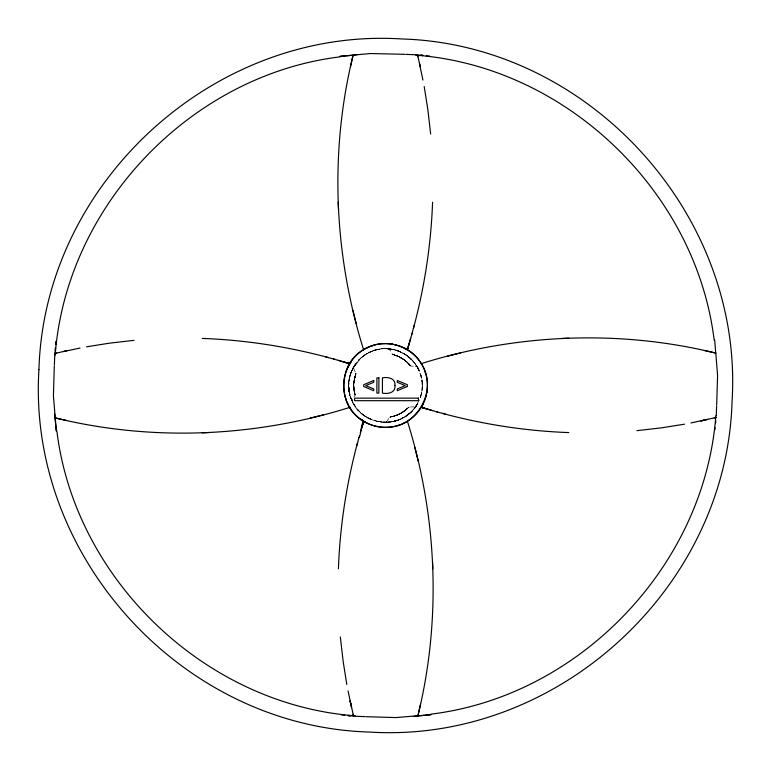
<?xml version="1.0" encoding="UTF-8"?>
<svg xmlns="http://www.w3.org/2000/svg" width="771" height="771" viewBox="0 0 771 771"><rect width="100%" height="100%" fill="white"/><g stroke="black" fill="none" stroke-linecap="round" stroke-linejoin="round"><path stroke-width="0.58" stroke-dasharray="3.85 2.89" d="M353.716 384.931L354.429 378.706L356.038 373.453C354.93 371.323 354.554 370.388 353.754 368.538C357.436 355.932 374.051 348.039 387.003 348.675C360.626 346.41 340.271 377.058 351.807 400.477C362.457 428.011 405.093 429.669 417.882 403.137C410.48 417.159 393.47 424.985 377.983 421.612M350.497 397.084A37.471 37.471 0 0 0 360.067 412.206L365.02 416.147L372.181 419.867C352.733 412.948 342.96 388.42 352.058 369.974C352.357 369.328 352.665 368.673 353.031 368.075C350.805 371.979 349.244 377.607 348.762 382.512C350.738 407.367 348.791 391.687 348.762 382.638M353.716 384.671L353.754 383.659M348.762 382.512C348.29 390.193 350.034 398.106 354.053 404.708L350.66 397.508L348.8 388.651L349.774 394.627M353.793 383.274L353.716 384.295L353.754 383.399M353.716 384.295L353.841 382.349M353.716 384.209L356.038 373.53L353.879 382.05L354.477 378.407M349.687 376.672L348.627 385.269L349.947 375.699M353.841 382.686L353.928 381.664M353.793 382.811L354.005 381.163M354.641 377.771L354.178 379.93L354.727 377.385M354.091 380.527L353.966 381.375L354.265 379.592M348.8 382.3L349.735 376.499L351.721 370.735L350.66 373.453M354.217 379.804L354.352 379.043M349.176 379.293L349.735 376.499M355.152 375.988L354.515 378.282L355.113 376.075M354.641 377.732L354.352 379.13L354.814 377.096M420.34 397.634C423.954 387.476 422.392 375.226 417.072 366.466C422.604 375.853 424.031 387.736 420.079 397.971M349.138 379.255L350.574 373.665M354.515 378.282L354.814 377.135M354.477 378.494L354.901 376.884M355.065 376.287L354.853 377.009L355.45 375.063M420.128 397.576L421.824 391.832L421.351 394.164L422.373 385.818L422.286 388.227L421.949 379.804L422.238 382.214L420.503 373.954L421.188 376.287L416.735 365.955L419.231 370.61L417.034 366.379M355.2 375.863L354.853 376.923L355.874 373.877M355.662 374.427L355.277 375.612L355.874 373.916M349.812 376.373L353.079 367.94M415.039 407.541L419.443 399.879M355.749 374.253L355.277 375.612L355.662 374.513L355.45 375.101M355.489 374.928L355.749 373.029L356.038 373.492M418.229 401.97L415.55 406.915L416.648 405.218C411.386 413.372 402.915 419.366 393.441 421.525M355.788 374.128L356.038 373.53M352.742 399.291L351.894 400.602L354.053 404.708M386.493 421.689L389.798 417.034L393.865 416.186M415.338 407.165L417.882 403.137L414.576 408.177M354.602 365.358L351.422 371.371L359.431 359.431L358.332 360.577C364.423 354.39 372.306 349.995 380.99 348.926A36.835 36.835 0 0 1 398.732 351.084L406.356 355.113L412.716 360.616M389.548 417.496L390.685 416.86M353.966 397.046L355.152 395.051L354.727 393.528L354.814 395.475M352.742 368.625L359.681 359.18L364.298 355.325M408.688 414.152L413.352 409.661L417.882 403.137L415.55 406.866L408.948 406.992L404.197 411.232L399.542 414.027M353.031 368.075L355.749 363.748L352.954 368.201L355.749 363.748L353.455 367.728M415.386 407.127L417.882 403.137M353.33 367.516L355.749 363.748L353.166 367.777M385.992 422.373L386.666 421.477M408.351 407.628L409.497 407.078M405.768 409.999L401.45 413.005L407.753 408.225L402.674 412.244L397.508 414.962M409.835 413.179L401.45 418.73L406.616 415.723M405.045 410.596L408.861 407.078L405.045 410.596L406.144 409.709M406.278 409.574L408.813 407.165M406.49 409.411L405.681 410.047L406.654 409.285M405.729 410.047L406.317 409.536L399.455 414.066M411.271 411.868L406.654 415.723L409.536 413.478M411.107 412.032L406.654 415.723L409.237 413.69M408.775 414.114L401.45 418.73M404.12 411.271L404.92 410.683M395.475 415.723L403.908 411.444M362.823 356.424L367.94 353.079L373.492 350.622L379.419 349.138M400.216 413.69L403.349 411.82M401.45 413.005L402.423 412.418M402.163 412.581L402.886 412.167L400.265 413.642M401.874 412.755L402.886 412.167M401.065 413.217L404.071 411.319A138.019 50.385 -90 0 1 401.575 412.89M394.627 415.974L400.689 413.429M389.924 422.113L395.86 420.889L403.773 417.496M399.58 413.988L396.911 415.174L400.901 413.304M400.342 413.603L393.355 416.311L395.137 415.8M398.819 414.364L399.792 413.902M397.759 414.827L399.031 414.278M397.547 414.914L398.27 414.615M394.752 415.935L389.885 416.995L390.897 416.86M397.634 414.914L392.767 416.485L396.323 415.386M395.86 420.889L401.103 418.894M395.774 420.927L398.607 419.954M386.493 422.373L392.593 421.689L398.308 420.041L392.718 421.65M395.562 415.675L390.646 416.909M398.308 420.041C389.23 422.845 378.763 422.99 369.974 418.942L378.32 421.65M394.077 416.147L392.294 416.571L393.403 416.311C385.201 418.027 394.935 416.032 391.533 416.735M395.436 421.014L389.5 422.161M393.403 416.311L391.446 416.735L392.131 416.61M390.82 416.86L392.555 416.523M392.979 416.398L393.615 416.273M407.127 362.187L410.635 365.994L411.184 365.994L410.085 365.319L410.635 365.994L415.511 366.418M401.103 352.106L393.355 349.475L385.519 348.627C397.99 348.559 410.239 355.392 416.783 365.994M387.254 422.325L375.65 421.014M389.288 349.012L385.519 348.627L392.931 349.388M389.124 348.8L389.837 348.887L385.519 348.627L389.673 348.887M389.336 348.839L385.519 348.627L390.01 348.887M416.311 366.543L417.207 366.717L418.181 368.451L413.054 361.001M389.548 348.839L398.308 350.959M395.687 350.073L401.065 352.106L395.436 349.986M415.251 366.379L416.61 366.591M395.051 355.152L396.573 355.701L392.468 354.477L394.665 355.026M393.615 354.727L398.019 356.25M392.506 349.311L395.475 350.024M392.593 354.477L393.904 354.814L392.381 354.429L390.222 350.709M392.169 353.966L400.004 357.185L406.616 361.715L397.296 355.961M416.909 366.63L419.231 370.61L416.523 365.57M393.827 354.814L396.573 355.701L394.039 354.853L395.263 355.238M406.568 361.676L401.913 358.245L395.725 355.364M398.78 356.597L392.892 354.564M395.937 350.111L401.065 352.106M397.47 356.038L395.899 355.45L402.635 358.708L402.086 358.37M398.096 356.298L396.66 355.701L398.443 356.462M397.084 355.874L397.595 356.086M398.058 350.834L406.616 355.277L411.483 359.344M401.951 358.284L398.52 356.51L401.739 358.158M397.932 356.212L400.091 357.224M402.423 358.582L399.879 357.146L400.939 357.696M399.291 356.848L400.091 357.272M399.879 357.146L403.773 359.469M400.342 357.397L401.363 357.946M364.77 415.974L371.371 419.578C362.553 415.675 355.209 408.534 351.422 399.629C354.612 406.934 359.961 413.169 366.803 417.284M401.315 357.908L402.973 358.92M406.356 355.113L398.732 351.084L404.158 353.667L413.217 361.165M411.02 358.92L415.251 363.71L419.231 370.61M402.51 358.631L403.696 359.431L403.098 359.007M404.794 360.24L403.272 359.132L407.252 362.264M404.881 360.317L403.647 359.392L409.536 364.644L407.628 362.649M407.339 362.351L410.596 365.955M406.317 355.065L410.972 358.833L416.909 366.206M405.517 360.789L406.654 361.763M406.192 361.339L409.709 364.895M408.775 356.886L411.781 359.604M405.98 361.165L406.915 362.013M407.676 362.688L406.105 361.252L407.753 362.775M417.072 366.466L416.735 365.955L418.181 368.451M408.138 363.16L408.9 363.96M408.649 363.71L410.345 365.618M409.199 364.259L409.999 365.194M410.211 365.444L409.15 364.22L410.133 365.358M388.95 348.8L390.261 350.709M410.384 365.695L409.661 364.808L410.635 366.042M389.288 349.263L389.625 349.774M354.853 394.077L354.14 390.82L355.113 394.925M351.422 399.629L351.769 400.39M354.429 392.381L354.14 390.82L354.515 392.593M350.66 397.508L351.721 400.342M354.939 394.251L353.793 387.813L354.303 391.707M354.515 392.68L355.026 394.627M354.14 390.82L354.988 394.501M353.754 387.215L353.716 385.693L354.939 394.376M354.39 392.169L354.689 393.441L354.265 391.495M354.265 391.446L354.564 392.844L353.841 388.488L354.178 391.032M353.716 384.083L354.091 390.473M349.176 391.658L349.35 392.68L348.8 388.651L349.176 391.957M348.762 388.613L349.649 394.164M354.005 389.885L354.14 390.685M353.716 385.606L354.053 390.136M353.841 388.613L353.928 389.374L353.716 386.406M353.879 388.825L353.966 389.712L353.754 387.003M353.716 386.705L353.793 387.726M348.627 385.645L349.099 391.234M353.716 386.329L353.754 387.09M364.298 355.325A36.035 36.035 0 0 1 380.99 348.926M390.222 416.947L391.369 416.783L390.222 416.947M355.152 395.012L354.901 394.203L355.152 395.051"/><path stroke-width="1.16" d="M716.23 415.848L716.635 406.095M54.789 354.805L54.365 364.905M338.421 568.786C339.809 530.149 345.331 491.667 354.602 454.138A283.651 283.622 0 0 1 357.146 444.221L359.431 435.962M432.579 202.214C431.191 240.851 425.669 279.333 416.398 316.862A283.728 283.699 0 0 1 413.854 326.779L411.569 335.038M55.155 352.848L55.589 348.184M55.907 344.695L56.235 341.196L55.946 343.413M55.155 355.2C66.335 205.481 191.102 74.951 340.117 56.852M715.845 415.8C704.665 565.519 579.898 696.049 430.883 714.148M55.165 350.169L55.425 347.885M714.794 429.842L715.054 427.616M715.575 423.086L715.835 420.899M426.816 392.593L426.941 391.919M405.045 54.307L370.359 53.546L340.03 56.341L353.079 55.242C329.342 151.964 333.843 254.825 363.584 349.735C382.474 337.65 410.548 343.982 421.448 364.076M365.955 716.693L395.725 717.579L417.921 715.758C441.658 619.036 437.157 516.175 407.416 421.265C413.092 417.583 418.046 412.803 421.448 406.924M350.497 66.672L353.118 55.194M420.503 704.328L417.882 715.806L430.97 714.659L413.776 716.442M358.92 437.62C361.705 435.21 360.462 417.381 366.206 422.749C368.789 424.05 371.477 425.129 374.253 425.929C379.438 427.288 384.883 427.838 390.222 427.153C419.193 424.792 437.639 388.17 421.265 363.623C516.156 333.804 619.036 329.362 715.758 353.079L714.659 340.03M412.08 333.38L407.502 349.774M425.968 396.487L426.228 395.562M360.317 432.704L363.247 422.874M356.722 445.879L357.648 442.573M404.283 347.991L407.339 349.687L410.683 338.296M413.352 328.427L414.278 325.121M362.775 424.532L361.763 427.789M408.225 346.468L409.237 343.211M364.616 349.282C336.927 363.18 336.927 406.809 363.835 421.4L362.862 424.532L363.71 421.313L365.695 422.45M347.442 367.902L350.747 362.013L349.591 364.085M423.009 404.283L421.313 407.339L432.704 410.683M407.502 421.226C391.523 431.143 369.116 428.676 355.826 415.174C334.893 395.494 342.517 356.857 369.473 346.767C390.55 337.553 417.198 349.234 424.831 370.909C426.951 376.73 427.838 383.023 427.279 389.21C426.961 392.738 426.18 396.188 425.043 399.542C424.985 400.833 420.234 409.362 422.113 405.931L421.313 407.29L437.62 412.08M421.4 407.165L424.532 408.138L421.4 407.204L422.113 405.931L421.351 407.29L422.874 407.714L421.477 407.078M346.468 362.862L349.6 363.835L350.747 362.013L349.649 363.71L348.126 363.286L349.649 363.748L338.296 360.317M349.6 363.835L350.747 362.013M365.994 348.376L366.967 347.866M405.006 422.624L403.696 423.26M353.205 55.194L357.224 54.558M368.075 347.355L368.577 347.152M372.557 345.62L371.371 346.006M398.443 425.38L399.629 424.994M54.307 365.955L53.421 395.725L55.242 417.921C151.964 441.658 254.825 437.157 349.735 407.416L349.735 407.416M54.818 353.542L65.024 351.133L63.367 351.557M66.672 350.747L65.024 351.258L80.059 348.039M705.976 419.742L700.984 420.976M716.182 417.458L690.941 422.961M447.527 356.173L460.788 352.906M310.212 418.094L323.473 414.827M54.77 353.504L56.717 353.031M714.283 417.969L716.23 417.496M707.633 419.443L700.984 420.841M86.535 346.805L109.54 343.162L134.058 340.329M684.465 424.195L661.46 427.838L636.942 430.671M561.972 338.469L568.786 338.17M202.214 432.83L209.028 432.531M363.796 421.4L360.577 419.231L365.618 422.344M416.195 54.789L406.095 54.365M354.805 716.211L364.905 716.635M202.214 338.421C240.851 339.809 279.333 345.331 316.862 354.602A283.709 283.689 -90 0 1 326.779 357.146L335.038 359.431M568.786 432.579C530.149 431.191 491.667 425.669 454.138 416.398A283.661 283.641 -90 0 1 444.221 413.854L435.962 411.569M418.152 55.155L422.816 55.589M426.305 55.907L429.842 56.206M341.158 714.794L344.695 715.093M348.184 715.411L352.848 715.845M415.8 55.155C565.519 66.335 696.049 191.102 714.148 340.117M355.2 715.845C205.481 704.665 74.951 579.898 56.852 430.883M420.831 55.165L423.086 55.425L420.87 55.165M350.169 715.835L347.914 715.575L350.13 715.835M392.593 344.184L391.919 344.059M395.35 344.733L396.487 345.032M704.328 350.497L715.806 353.118M66.672 420.503L55.194 417.882L56.341 430.97L54.558 413.776M333.38 358.92L349.687 363.71M325.121 356.722L328.427 357.648M442.573 413.352L445.879 414.278M424.532 408.225L427.789 409.237M348.126 363.247L343.211 361.763M348.376 405.006L347.316 402.799M349.591 406.915L350.747 408.987M715.806 353.205L717.579 375.275L716.693 405.045M423.645 368.075L423.848 368.577M347.152 402.423L347.355 402.925M425.38 372.557L424.994 371.371M345.62 398.443L346.006 399.629M417.458 54.818L419.867 65.024L419.443 63.367M420.253 66.672L419.742 65.024L422.961 80.059M351.258 705.976L350.024 700.984M353.542 716.182L348.039 690.941M414.827 447.527L418.094 460.788M352.906 310.212L356.173 323.473M417.496 54.77L417.969 56.717M353.031 714.283L353.504 716.23M351.557 707.633L350.159 700.984M424.195 86.535L427.838 109.54L430.671 134.058M346.805 684.465L343.162 661.46L340.329 636.942M432.531 561.972L432.83 568.786M338.17 202.214L338.469 209.028M38.935 369.637C27.168 556.527 182.419 726.735 369.637 732.065C556.527 743.832 726.735 588.581 732.065 401.363C743.832 214.473 588.581 44.265 401.363 38.935C214.473 27.168 44.265 182.419 38.935 369.637M394.964 385.433C395.802 392.728 387.919 394.299 382.426 393.104L382.426 377.896C387.871 376.653 395.774 378.349 394.964 385.433M363.71 421.351L363.286 422.874L363.748 421.351L360.577 419.231L363.71 421.351M407.714 348.126L407.29 349.649L407.714 348.126M407.339 386.454L397.258 390.733L397.258 388.912L405.218 385.606L397.258 382.3L397.258 380.479L407.339 384.719L407.339 386.454M373.742 380.479L363.661 384.719L363.661 386.454L373.742 390.733L373.742 388.912L365.743 385.606L373.742 382.3L373.742 380.479M378.869 377.896L376.884 377.896L376.884 393.104L378.869 393.104L378.869 377.896M418.431 398.144L354.602 398.144L354.602 400.689L418.431 400.689L418.431 398.144"/></g></svg>
